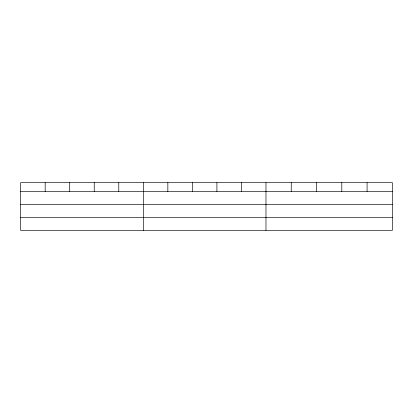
<?xml version="1.0" encoding="UTF-8"?>
<svg xmlns="http://www.w3.org/2000/svg" width="413" height="413" viewBox="0 0 413 413"><rect width="100%" height="100%" fill="white"/><g stroke="black" fill="none" stroke-linecap="round" stroke-linejoin="round"><path stroke-width="0.62" d="M392.35 204.311L392.35 182.613L20.65 182.613L20.65 230.387L392.35 230.387L392.35 204.311L20.65 204.311M20.65 191.467L392.35 191.467M20.65 217.543L392.35 217.543M367.074 182.613L367.074 191.467M341.799 182.613L341.799 191.467M316.523 182.613L316.523 191.467M291.248 182.613L291.248 191.467M265.972 182.613L265.972 230.387M241.44 182.613L241.44 191.467M216.908 182.613L216.908 191.467M192.375 182.613L192.375 191.467M167.843 182.613L167.843 191.467M143.311 182.613L143.311 230.387M118.779 182.613L118.779 191.467M94.247 182.613L94.247 191.467M69.714 182.613L69.714 191.467M45.182 182.613L45.182 191.467"/></g></svg>
